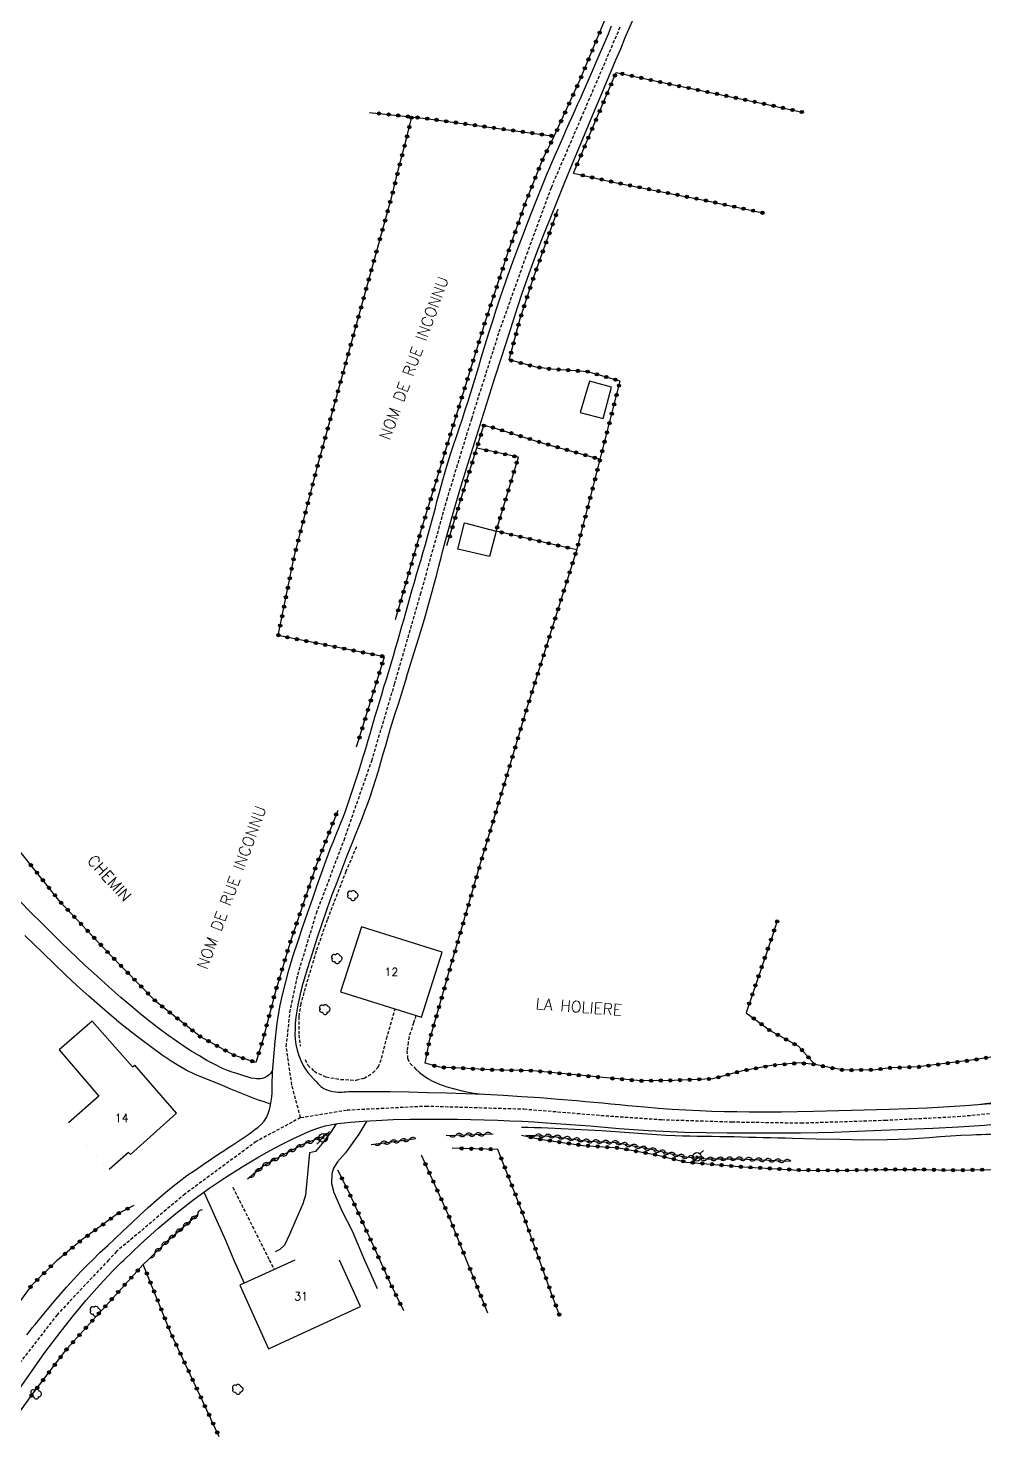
# Model space of a CAD drawing. Header units: millimetres. Extents: x 221515 to 222000, y 61000 to 61848.
# Drawn here: x 221850.5 to 222000, y 61143.2 to 61362.3 of the extents above; entities that cross this region are included whole.
import ezdxf
from ezdxf.enums import TextEntityAlignment as Align

# ---------------------------------------------------------------- set-up
doc = ezdxf.new("R2010")
doc.units = ezdxf.units.MM
doc.linetypes.add('DASHED', pattern=[0.75, 0.5, -0.25])
doc.layers.get('0').update_dxf_attribs({"linetype": 'CONTINUOUS'})
for name, color, linetype in [('W0001', 6, 'DASHED'), ('W0008', 7, 'CONTINUOUS'), ('W0017', 7, 'CONTINUOUS'), ('W0071', 7, 'CONTINUOUS'), ('W0101', 7, 'CONTINUOUS'), ('W0104', 1, 'CONTINUOUS'), ('W0112', 1, 'DASHED'), ('W0214', 2, 'CONTINUOUS'), ('W0300', 7, 'CONTINUOUS'), ('W0310', 3, 'CONTINUOUS'), ('W0322', 7, 'CONTINUOUS'), ('W0323', 7, 'CONTINUOUS'), ('W0473', 7, 'CONTINUOUS'), ('W0989', 7, 'CONTINUOUS'), ('W0991', 7, 'CONTINUOUS')]:
    doc.layers.add(name, color=color, linetype=linetype)
doc.styles.get("Standard").update_dxf_attribs({"font": 'romans.shx', "width": 0.85})

# ---------------------------------------------------------------- blocks, each defined once
blk = doc.blocks.new('T473')
for p, q in [((-0.166667, 0.166667), (0.166667, -0.166667)), ((-0.166667, -0.166667), (0.166667, 0.166667)), ((0.500001, 0.500001), (1.000002, 1.000002)), ((-1.000002, -1.000002), (-0.500001, -0.500001))]:
    blk.add_line(p, q)
blk.add_ellipse((0, 0), major_axis=(0.471405, 0.471405), ratio=1, start_param=5.4977871438, end_param=11.780972451)
blk = doc.blocks.new('T300')
for p, q in [((-0.8, 0.51), (-0.86, 0.34)), ((-0.86, 0.34), (-0.86, 0.17)), ((-0.86, 0.17), (-0.74, 0.06)), ((-0.69, 0.63), (-0.8, 0.51)), ((-0.8, -0.06), (-0.74, 0.06)), ((-0.74, 0.06), (-0.69, 0.11)), ((-0.57, 0.69), (-0.69, 0.63)), ((-0.46, 0.69), (-0.57, 0.69)), ((-0.29, 0.63), (-0.46, 0.69)), ((-0.29, 0.63), (-0.17, 0.74)), ((-0.23, 0.57), (-0.29, 0.63)), ((-0.17, 0.74), (-0.06, 0.8)), ((-0.06, 0.8), (0.06, 0.8)), ((0.06, 0.8), (0.23, 0.74)), ((0.23, 0.74), (0.34, 0.63)), ((0.34, 0.63), (0.4, 0.51)), ((0.46, 0.46), (0.34, 0.46)), ((0.4, 0.51), (0.4, 0.46)), ((0.57, 0.4), (0.46, 0.46)), ((0.57, 0.4), (0.69, 0.29)), ((0.69, 0.29), (0.74, 0.17)), ((0.74, 0.06), (0.69, -0.17)), ((0.74, 0.17), (0.74, 0.06)), ((-0.8, -0.17), (-0.8, -0.06)), ((-0.8, -0.23), (-0.8, -0.17)), ((-0.74, -0.34), (-0.8, -0.23)), ((-0.69, -0.4), (-0.74, -0.34)), ((-0.51, -0.46), (-0.69, -0.4)), ((-0.4, -0.46), (-0.51, -0.46)), ((-0.4, -0.46), (-0.34, -0.46)), ((-0.34, -0.46), (-0.34, -0.4)), ((-0.34, -0.51), (-0.34, -0.46)), ((-0.29, -0.63), (-0.34, -0.51)), ((-0.17, -0.74), (-0.29, -0.63)), ((-0.06, -0.8), (-0.17, -0.74)), ((0.06, -0.8), (-0.06, -0.8)), ((0.17, -0.74), (0.06, -0.8)), ((0.23, -0.69), (0.17, -0.74)), ((0.29, -0.46), (0.23, -0.46)), ((0.29, -0.63), (0.23, -0.69)), ((0.46, -0.4), (0.29, -0.46)), ((0.34, -0.51), (0.29, -0.63)), ((0.34, -0.51), (0.34, -0.46)), ((0.57, -0.34), (0.46, -0.4)), ((0.63, -0.29), (0.57, -0.34)), ((0.69, -0.17), (0.63, -0.29))]:
    blk.add_line(p, q)
blk = doc.blocks.new('t323o')
at = {"color": 0, "linetype": 'Continuous'}
for radius in [0.25, 0.15]:
    blk.add_circle((0, 0), radius, dxfattribs=at)
blk = doc.blocks.new('t310o')
at = {"color": 0, "linetype": 'Continuous'}
for centre, start, end in [((-0.5, 0.38), 216.8699, 323.1304), ((0.5, -0.37), 36.8699, 143.1303)]:
    blk.add_arc(centre, 0.625, start, end, dxfattribs=at)
blk = doc.blocks.new('t322o')
at = {"color": 0, "linetype": 'Continuous'}
for radius in [0.25, 0.15]:
    blk.add_circle((0, 0), radius, dxfattribs=at)

msp = doc.modelspace()

# ---------------------------------------------------------------- linework, layer by layer
at = {"layer": 'W0001'}
for points in [[(221892.8, 61193.12), (221891.44, 61198.17), (221890.59, 61204.17), (221891.15, 61209.45), (221892.38, 61215.32), (221895.27, 61224.85), (221899.55, 61236.21), (221903.86, 61248.55), (221907.41, 61260.46), (221911.45, 61274.43), (221915.52, 61289.05), (221919.38, 61301.68), (221923.66, 61315.17), (221927.96, 61327.26), (221931.76, 61337.61), (221936.35, 61348.28), (221942.52, 61362.69)], [(221892.8, 61193.12), (221900.03, 61194.31), (221912.26, 61194.92), (221927.5, 61194.46), (221939.44, 61193.47), (221948.87, 61192.81), (221959.78, 61192.46), (221970.51, 61192.29), (221983.55, 61192.72), (221994.84, 61193.28), (222000, 61193.77)], [(221892.8, 61193.12), (221885.91, 61189.4), (221874.83, 61181.23), (221864.24, 61172.34), (221862.98, 61171)], [(221862.98, 61171), (221855, 61162.5), (221846.63, 61151.73), (221837.98, 61139)]]:
    msp.add_lwpolyline(points, dxfattribs=at)
at = {"layer": 'W0008'}
for points in [[(221909.26, 61261.53), (221910.21, 61264.52), (221911.14, 61267.51), (221912.03, 61270.52), (221912.9, 61273.53), (221913.26, 61274.84), (221913.61, 61276.16), (221913.95, 61277.47), (221914.29, 61278.79), (221914.62, 61280.11), (221914.96, 61281.43), (221915.31, 61282.75), (221915.67, 61284.06), (221916.68, 61287.59), (221917.71, 61291.1), (221918.77, 61294.6), (221919.85, 61298.11), (221920.88, 61301.42), (221921.93, 61304.72), (221922.99, 61308.02), (221924.05, 61311.32), (221925.09, 61314.55), (221926.12, 61317.79), (221927.18, 61321.02), (221928.3, 61324.23), (221929.35, 61327.08), (221930.44, 61329.92), (221931.57, 61332.75), (221932.7, 61335.57), (221933.86, 61338.44), (221935.04, 61341.31), (221936.23, 61344.17), (221937.42, 61347.03), (221938.15, 61348.76), (221938.87, 61350.49), (221939.6, 61352.22), (221940.33, 61353.95), (221941.06, 61355.68), (221941.79, 61357.41), (221942.52, 61359.14), (221943.24, 61360.87), (221943.79, 61362.19), (221944.33, 61363.5)], [(221875.14, 61184.11), (221876.41, 61184.98), (221877.69, 61185.85), (221878.96, 61186.71), (221880.24, 61187.57), (221880.86, 61187.98), (221881.48, 61188.39), (221882.11, 61188.79), (221882.74, 61189.19), (221883.36, 61189.59), (221883.98, 61190.01), (221884.59, 61190.44), (221885.18, 61190.88), (221885.7, 61191.26), (221886.22, 61191.65), (221886.72, 61192.09), (221887.14, 61192.59), (221887.49, 61193.16), (221887.76, 61193.77), (221887.96, 61194.4), (221888.13, 61195.04), (221888.25, 61195.67), (221888.33, 61196.31), (221888.37, 61196.96), (221888.39, 61197.6), (221888.4, 61198.24), (221888.41, 61198.88), (221888.42, 61199.52), (221888.46, 61200.16), (221888.55, 61201.35), (221888.65, 61202.55), (221888.75, 61203.74), (221888.87, 61204.94), (221888.96, 61205.9), (221889.05, 61206.86), (221889.16, 61207.81), (221889.3, 61208.77), (221889.65, 61210.6), (221890.05, 61212.42), (221890.51, 61214.23), (221890.99, 61216.03), (221891.67, 61218.31), (221892.41, 61220.56), (221893.18, 61222.8), (221893.95, 61225.04), (221894.63, 61227.06), (221895.33, 61229.08), (221896.04, 61231.09), (221896.77, 61233.09), (221897.14, 61234.07), (221897.52, 61235.05), (221897.91, 61236.02), (221898.3, 61236.98), (221898.7, 61237.95), (221899.08, 61238.93), (221899.46, 61239.9), (221899.82, 61240.89), (221900.52, 61242.9), (221901.19, 61244.92), (221901.84, 61246.95), (221902.47, 61248.98), (221902.76, 61249.91), (221903.04, 61250.84), (221903.32, 61251.77), (221903.59, 61252.71), (221903.86, 61253.64), (221904.13, 61254.58), (221904.4, 61255.51), (221904.68, 61256.44), (221905.04, 61257.64), (221905.4, 61258.84), (221905.76, 61260.04), (221906.13, 61261.24), (221906.49, 61262.43), (221906.85, 61263.63), (221907.21, 61264.83), (221907.56, 61266.03), (221907.89, 61267.17), (221908.22, 61268.31), (221908.54, 61269.45), (221908.87, 61270.59), (221909.19, 61271.73), (221909.51, 61272.87), (221909.84, 61274.01), (221910.16, 61275.14), (221910.5, 61276.31), (221910.83, 61277.48), (221911.17, 61278.65), (221911.51, 61279.81), (221911.85, 61280.98), (221912.19, 61282.15), (221912.52, 61283.32), (221912.85, 61284.49), (221913.15, 61285.6), (221913.45, 61286.72), (221913.74, 61287.84), (221914.03, 61288.96), (221914.32, 61290.08), (221914.62, 61291.2), (221914.93, 61292.32), (221915.25, 61293.43), (221915.67, 61294.81), (221916.11, 61296.19), (221916.56, 61297.57), (221917.02, 61298.94), (221917.48, 61300.31), (221917.94, 61301.68), (221918.39, 61303.06), (221918.83, 61304.43), (221919.25, 61305.77), (221919.66, 61307.11), (221920.06, 61308.45), (221920.47, 61309.79), (221920.87, 61311.13), (221921.27, 61312.47), (221921.68, 61313.81), (221922.1, 61315.15), (221922.64, 61316.86), (221923.2, 61318.57), (221923.76, 61320.28), (221924.34, 61321.98), (221925.06, 61324.03), (221925.79, 61326.07), (221926.54, 61328.1), (221927.3, 61330.13), (221928.2, 61332.48), (221929.12, 61334.83), (221930.05, 61337.16), (221931.01, 61339.5), (221931.66, 61341.05), (221932.32, 61342.59), (221933, 61344.13), (221933.67, 61345.67), (221934.1, 61346.63), (221934.53, 61347.59), (221934.96, 61348.55), (221935.39, 61349.51), (221935.83, 61350.47), (221936.26, 61351.42), (221936.69, 61352.38), (221937.11, 61353.34), (221938, 61355.37), (221938.88, 61357.4), (221939.75, 61359.44), (221940.61, 61361.47), (221941.11, 61362.69)], [(221909.26, 61261.53), (221908.62, 61259.53), (221907.99, 61257.52), (221907.36, 61255.51), (221906.74, 61253.5), (221906.35, 61252.19), (221905.97, 61250.88), (221905.59, 61249.57), (221905.22, 61248.26), (221904.84, 61246.95), (221904.44, 61245.65), (221904.03, 61244.35), (221903.6, 61243.05), (221903.19, 61241.88), (221902.75, 61240.71), (221902.3, 61239.55), (221901.84, 61238.39), (221901.37, 61237.23), (221900.9, 61236.08), (221900.44, 61234.92), (221899.99, 61233.76), (221899.2, 61231.7), (221898.41, 61229.65), (221897.63, 61227.59), (221896.88, 61225.51), (221896.09, 61223.23), (221895.32, 61220.93), (221894.58, 61218.62), (221893.87, 61216.31), (221893.52, 61215.13), (221893.18, 61213.95), (221892.86, 61212.76), (221892.58, 61211.56), (221892.39, 61210.62), (221892.21, 61209.66), (221892.07, 61208.7), (221891.98, 61207.74), (221891.94, 61206.92), (221891.93, 61206.1), (221891.97, 61205.28), (221892.08, 61204.46), (221892.27, 61203.61), (221892.52, 61202.78), (221892.83, 61201.97), (221893.21, 61201.19), (221893.55, 61200.65), (221893.93, 61200.14), (221894.35, 61199.67), (221894.77, 61199.2), (221895.15, 61198.77), (221895.53, 61198.35), (221895.96, 61197.96), (221896.43, 61197.63), (221896.87, 61197.42), (221897.33, 61197.27), (221897.79, 61197.17), (221898.26, 61197.1), (221898.59, 61197.07), (221898.92, 61197.07), (221899.25, 61197.07), (221899.58, 61197.1), (221899.9, 61197.12), (221900.23, 61197.15), (221900.55, 61197.17), (221900.88, 61197.18), (221903.79, 61197.18), (221906.7, 61197.15), (221909.61, 61197.1), (221912.52, 61197.04), (221915.47, 61196.96), (221918.42, 61196.86), (221921.37, 61196.74), (221924.31, 61196.59), (221927.17, 61196.42), (221930.02, 61196.22), (221932.87, 61195.99), (221935.72, 61195.76), (221937.04, 61195.64), (221938.36, 61195.52), (221939.68, 61195.39), (221941, 61195.26), (221942.32, 61195.13), (221943.65, 61195), (221944.97, 61194.88), (221946.29, 61194.77), (221948.4, 61194.6), (221950.51, 61194.45), (221952.63, 61194.31), (221954.74, 61194.2), (221956.68, 61194.13), (221958.62, 61194.09), (221960.55, 61194.06), (221962.49, 61194.04), (221964.98, 61194.03), (221967.48, 61194.04), (221969.97, 61194.07), (221972.46, 61194.11), (221978.35, 61194.25), (221984.24, 61194.41), (221990.13, 61194.65), (221996.02, 61194.99), (221999.93, 61195.29), (222000, 61195.3)], [(221865.33, 61171), (221867.96, 61173.48), (221870.66, 61175.88), (221873.43, 61178.2), (221876.27, 61180.43), (221878.7, 61182.2), (221881.2, 61183.88), (221883.75, 61185.48), (221886.33, 61187.02), (221888.06, 61188.01), (221889.82, 61188.95), (221891.6, 61189.84), (221893.41, 61190.66), (221894.2, 61191), (221895, 61191.32), (221895.81, 61191.6), (221896.64, 61191.82), (221898.6, 61192.19), (221900.58, 61192.42), (221902.57, 61192.56), (221904.56, 61192.69), (221907.18, 61192.81), (221909.82, 61192.87), (221912.45, 61192.88), (221915.08, 61192.88), (221917.16, 61192.86), (221919.25, 61192.83), (221921.34, 61192.77), (221923.43, 61192.71), (221925.32, 61192.63), (221927.2, 61192.54), (221929.09, 61192.44), (221930.98, 61192.33), (221933.24, 61192.17), (221935.51, 61192), (221937.77, 61191.82), (221940.03, 61191.63), (221942.3, 61191.44), (221944.56, 61191.27), (221946.83, 61191.12), (221949.1, 61191), (221952.42, 61190.88), (221955.75, 61190.81), (221959.08, 61190.77), (221962.4, 61190.75), (221965.08, 61190.73), (221967.76, 61190.73), (221970.44, 61190.75), (221973.12, 61190.79), (221975.58, 61190.85), (221978.03, 61190.95), (221980.49, 61191.05), (221982.95, 61191.16), (221986.96, 61191.33), (221990.98, 61191.49), (221994.99, 61191.69), (221999, 61191.94), (222000, 61192.03)], [(221860.47, 61171), (221861.65, 61172.14), (221862.85, 61173.27), (221864.05, 61174.4), (221865.25, 61175.53), (221866.53, 61176.74), (221867.82, 61177.94), (221869.12, 61179.13), (221870.44, 61180.29), (221871.59, 61181.27), (221872.76, 61182.24), (221873.95, 61183.18), (221875.14, 61184.11)], [(221843.49, 61142.84), (221844.29, 61144.05), (221845.14, 61145.21), (221845.96, 61146.37), (221848.31, 61149.81), (221850.68, 61153.24), (221853.11, 61156.63), (221855.62, 61159.95), (221857.55, 61162.38), (221859.51, 61164.77), (221861.55, 61167.1), (221863.68, 61169.36), (221864.09, 61169.77), (221864.5, 61170.18), (221864.92, 61170.59), (221865.33, 61171)], [(221850.28, 61159.36), (221850.7, 61159.91), (221851.13, 61160.46), (221851.57, 61161), (221853.18, 61162.95), (221854.8, 61164.88), (221856.45, 61166.79), (221858.16, 61168.65), (221858.73, 61169.25), (221859.3, 61169.84), (221859.88, 61170.42), (221860.47, 61171)]]:
    msp.add_lwpolyline(points, dxfattribs=at)
at = {"layer": 'W0017'}
for points in [[(221903.07, 61192.62), (221901.84, 61190.57), (221899.8, 61187.65), (221898.54, 61186.25), (221897.94, 61185.25), (221897.68, 61184.38), (221897.62, 61182.9), (221897.97, 61181.5), (221899.25, 61178.54), (221900.83, 61175.51), (221902.75, 61171)], [(221898.31, 61192.13), (221897.48, 61190.85), (221896.14, 61189.11), (221895.14, 61187.83), (221894.17, 61187.65), (221893.57, 61181.08), (221893.14, 61179.72), (221892.05, 61177.26), (221891.06, 61174.94), (221890.3, 61173.32), (221889.57, 61172.64), (221888.84, 61172.29)], [(221877.78, 61181.53), (221878.64, 61179.63), (221881.12, 61174.07), (221882.45, 61171)], [(221882.45, 61171), (221884.03, 61167.38)], [(221902.75, 61171), (221903.45, 61169.35), (221904.68, 61166.55)]]:
    msp.add_lwpolyline(points, dxfattribs=at)
at = {"layer": 'W0071'}
for points in [[(221888.49, 61200.59), (221888.39, 61200.36), (221888.26, 61200.15), (221888.11, 61199.95), (221887.93, 61199.78), (221887.7, 61199.59), (221887.44, 61199.43), (221887.17, 61199.31), (221886.89, 61199.21), (221886.58, 61199.15), (221886.26, 61199.13), (221885.95, 61199.14), (221885.64, 61199.17), (221885.14, 61199.25), (221884.64, 61199.39), (221884.15, 61199.55), (221883.67, 61199.71), (221882.92, 61199.95), (221882.17, 61200.19), (221881.43, 61200.46), (221880.7, 61200.77), (221879.47, 61201.36), (221878.27, 61202.01), (221877.09, 61202.7), (221875.92, 61203.4), (221874.71, 61204.18), (221873.53, 61204.98), (221872.36, 61205.81), (221871.21, 61206.66), (221870.07, 61207.52), (221868.95, 61208.4), (221867.84, 61209.29), (221866.75, 61210.2), (221864.87, 61211.8), (221863.02, 61213.43), (221861.19, 61215.08), (221859.37, 61216.75), (221858.11, 61217.92), (221856.87, 61219.11), (221855.64, 61220.31), (221854.41, 61221.51), (221852.67, 61223.25), (221850.93, 61225), (221849.21, 61226.76)], [(221888.14, 61195.23), (221887.57, 61195.41), (221887, 61195.6), (221886.44, 61195.79), (221885.87, 61195.99), (221884.57, 61196.49), (221883.27, 61197.01), (221881.98, 61197.55), (221880.69, 61198.08), (221879.27, 61198.66), (221877.85, 61199.22), (221876.44, 61199.82), (221875.06, 61200.49), (221873.78, 61201.22), (221872.53, 61202), (221871.31, 61202.83), (221870.11, 61203.69), (221867.48, 61205.66), (221864.91, 61207.71), (221862.39, 61209.82), (221859.91, 61211.97), (221858.09, 61213.61), (221856.3, 61215.29), (221854.53, 61217), (221852.77, 61218.71), (221851.37, 61220.06), (221849.98, 61221.41)]]:
    msp.add_lwpolyline(points, dxfattribs=at)
at = {"layer": 'W0101'}
msp.add_lwpolyline([(221902.24, 61222.74), (221899.02, 61212.67), (221911.58, 61208.74), (221914.78, 61218.8)], close=True, dxfattribs=at)
for points in [[(221866.72, 61201), (221860.44, 61208.11), (221855.3, 61203.63), (221861.48, 61196.43)], [(221866.4, 61187.37), (221873.55, 61193.82), (221867.05, 61201.29)], [(221866.72, 61201), (221867.05, 61201.29)], [(221861.48, 61196.43), (221856.74, 61192.31)], [(221866.4, 61187.37), (221866.09, 61187.69), (221863.06, 61185.05)], [(221891.92, 61171), (221883.37, 61167.07), (221887.82, 61157.21), (221902.13, 61163.79), (221898.85, 61171)]]:
    msp.add_lwpolyline(points, dxfattribs=at)
at = {"layer": 'W0101', "const_width": 0.002}
for points in [[(221863.06, 61185.05), (221856.74, 61192.31)], [(221897.66, 61173.63), (221891.92, 61171)], [(221898.85, 61171), (221897.66, 61173.63)]]:
    msp.add_lwpolyline(points, dxfattribs=at)
at = {"layer": 'W0104'}
for points in [[(221937.67, 61307.49), (221936.24, 61302.64), (221939.8, 61301.7), (221941.08, 61306.6)], [(221918.28, 61285.48), (221923.16, 61284.21), (221922.17, 61280.28), (221917.23, 61281.43)]]:
    msp.add_lwpolyline(points, close=True, dxfattribs=at)
at = {"layer": 'W0112'}
for points in [[(221901.48, 61235.17), (221899.84, 61231.37), (221896.94, 61223.84), (221895.21, 61218.95), (221893.32, 61212.54), (221892.84, 61210.82), (221892.52, 61208.82), (221892.53, 61205.95), (221892.75, 61204.24)], [(221893.54, 61202.14), (221893.94, 61201.25), (221894.9, 61200.31), (221896.77, 61199.44), (221899.03, 61199.05), (221901.45, 61198.94), (221902.66, 61199.25), (221904.05, 61200.07), (221904.88, 61200.96), (221905.39, 61202.34), (221906.15, 61205.37), (221907.5, 61210.01)], [(221910.73, 61209), (221910.36, 61207.84), (221909.66, 61205.67), (221909.51, 61204.82), (221909.33, 61203.51), (221909.42, 61202.28), (221909.84, 61201.51), (221910.67, 61200.7)], [(221882.28, 61182.31), (221887.94, 61171)], [(221887.94, 61171), (221888.69, 61169.51)]]:
    msp.add_lwpolyline(points, dxfattribs=at)
at = {"layer": 'W0214'}
for points in [[(221910.67, 61200.7), (221911.26, 61200.14), (221911.89, 61199.64), (221912.56, 61199.19), (221913.27, 61198.79), (221914.38, 61198.29), (221915.54, 61197.89), (221916.71, 61197.57), (221917.89, 61197.27), (221918.65, 61197.1), (221919.42, 61196.96), (221920.2, 61196.84), (221920.97, 61196.76)], [(221997.59, 61195.09), (222000, 61195.43)], [(222000, 61190.48), (221999.3, 61190.47), (221998.53, 61190.45), (221997.76, 61190.43), (221996.98, 61190.4), (221995.35, 61190.32), (221993.72, 61190.22), (221992.08, 61190.11), (221990.45, 61190), (221988.82, 61189.89), (221987.19, 61189.79), (221985.55, 61189.72), (221983.92, 61189.67), (221980.23, 61189.64), (221976.55, 61189.7), (221972.86, 61189.79), (221969.18, 61189.88), (221968.05, 61189.9), (221966.93, 61189.93), (221965.8, 61189.96), (221964.67, 61189.99), (221963.54, 61190.02), (221962.42, 61190.05), (221961.29, 61190.08), (221960.16, 61190.11), (221959.01, 61190.13), (221957.86, 61190.14), (221956.71, 61190.16), (221955.56, 61190.17), (221954.41, 61190.19), (221953.26, 61190.21), (221952.11, 61190.24), (221950.96, 61190.29), (221949.54, 61190.36), (221948.11, 61190.44), (221946.69, 61190.54), (221945.26, 61190.65), (221943.84, 61190.76), (221942.41, 61190.86), (221940.99, 61190.96), (221939.56, 61191.05), (221937.47, 61191.17), (221935.38, 61191.28), (221933.29, 61191.38), (221931.2, 61191.47), (221930.18, 61191.51), (221929.16, 61191.54), (221928.14, 61191.56), (221927.13, 61191.58)]]:
    msp.add_lwpolyline(points, dxfattribs=at)
at = {"layer": 'W0310'}
for points in [[(221896.62, 61190.27), (221893.25, 61188.97), (221888.97, 61186.71), (221886.98, 61185.56), (221884.56, 61183.57)], [(221915.42, 61190.32), (221922.74, 61190.59)], [(221927.77, 61190.4), (221931.79, 61190.25), (221937.47, 61189.47), (221941.84, 61189.25), (221947.52, 61188.14), (221952.23, 61187.07), (221955.87, 61186.69), (221960.98, 61186.74), (221968.9, 61186.33)], [(221903.76, 61188.94), (221910.52, 61189.81)], [(221869.1, 61171), (221872.09, 61173.93), (221876.86, 61178.13)], [(221868.38, 61170.29), (221869.1, 61171)]]:
    msp.add_lwpolyline(points, dxfattribs=at)
at = {"layer": 'W0322'}
for points in [[(221885.88, 61201.69), (221882.46, 61202.81), (221877.28, 61205.67), (221870.33, 61211.16), (221863.07, 61218.58), (221855.49, 61226.62), (221842.78, 61242.49), (221829.17, 61259.87), (221817.71, 61274.54), (221808.92, 61285.82), (221802.07, 61294.4), (221795.08, 61304.78)], [(221898.57, 61240.84), (221895.3, 61232.44), (221891.29, 61220.69), (221888.95, 61212.93), (221886.95, 61205.22), (221885.88, 61201.69)], [(221939.76, 61199.33), (221935.57, 61199.74), (221928.93, 61200.4), (221922.21, 61200.55), (221918.68, 61200.77), (221914.43, 61200.94), (221912.15, 61201.57)], [(221984.36, 61200.84), (221982.08, 61200.56), (221977.22, 61200.48), (221974.7, 61200.93), (221972.68, 61201.38), (221970.15, 61201.61), (221965.95, 61201.2), (221961.42, 61200.39), (221956.79, 61199.14), (221950.83, 61198.9), (221945.73, 61198.83), (221939.76, 61199.33)], [(222000, 61202.53), (221997.03, 61202.02), (221988.73, 61200.99), (221984.36, 61200.84)], [(221927.09, 61190.37), (221929.94, 61189.76), (221936.67, 61188.79), (221942.21, 61188.41), (221948.09, 61187.32), (221952.7, 61186.22), (221961.59, 61185.45), (221970.18, 61184.98), (221976.51, 61184.9), (221982.95, 61185.06), (221988.96, 61185.07), (221994.67, 61184.93), (222000, 61185.06)], [(221866.92, 61179.49), (221864.36, 61178.15), (221858.83, 61174.12), (221855.05, 61171)], [(221855.05, 61171), (221854.9, 61170.88), (221851.03, 61167.03), (221846.43, 61160.77)]]:
    msp.add_lwpolyline(points, dxfattribs=at)
at = {"layer": 'W0323'}
for points in [[(221903.5, 61349.25), (221912.29, 61348.32), (221932.2, 61345.57), (221936.23, 61354.37), (221940.91, 61365.59), (221945.66, 61377.34), (221950.96, 61390.95), (221954.56, 61399.58), (221959.7, 61412.51), (221962.55, 61419.25), (221965.42, 61425.04), (221967.11, 61428.88)], [(221935.17, 61339.8), (221937.46, 61345.24), (221941.83, 61355.47), (221943.74, 61355.05), (221949.54, 61353.78), (221965.05, 61350.54), (221970.96, 61349.25)], [(221904.73, 61328.13), (221906.96, 61336.19), (221907.98, 61340.29), (221909.27, 61345.21), (221910.07, 61348.55)], [(221907.55, 61270.47), (221911.6, 61284.52), (221915.91, 61298.73), (221921.5, 61316.81), (221925.17, 61327.87), (221927.8, 61335.38), (221930.42, 61341.99), (221932.2, 61345.57)], [(221935.17, 61339.8), (221941.63, 61338.39), (221955.71, 61335.57), (221964.61, 61333.66)], [(221912.15, 61201.57), (221912.87, 61205.31), (221914.22, 61209.96), (221915.95, 61216.02), (221918.69, 61225.47), (221920.77, 61232.65), (221923.88, 61243.05), (221927.83, 61256.28), (221935.69, 61281.27), (221938.29, 61291.3), (221942.43, 61307.53), (221937.44, 61308.98), (221934.8, 61309.19), (221931.8, 61309.39), (221929.38, 61309.7), (221925.21, 61310.81), (221926.9, 61317.26), (221929.02, 61323.73), (221932.81, 61334.27)], [(221901.51, 61250.73), (221905.82, 61264.71), (221889.34, 61268), (221891.8, 61280.25), (221895.47, 61294.48), (221900.29, 61312.03), (221904.73, 61328.13)], [(221915.54, 61281.96), (221917.79, 61289.48), (221921.29, 61300.67), (221923.19, 61300.16), (221930.59, 61297.85), (221939.33, 61295.38)], [(221935.7, 61281.32), (221932.92, 61281.95), (221923.16, 61284.21), (221926.63, 61295.71), (221920.17, 61297.08)], [(221966.84, 61223.66), (221966.15, 61221.58), (221961.99, 61209.4)], [(221961.99, 61209.4), (221965.72, 61206.64), (221970.12, 61204.21), (221972.68, 61201.38)], [(221923.44, 61188.17), (221916.33, 61188.37)], [(221929.91, 61171), (221927.14, 61178.74), (221923.44, 61188.17)], [(221918.57, 61171), (221915.78, 61177.97), (221911.58, 61187.26)], [(221898.55, 61185.03), (221900.25, 61181.63), (221905.1, 61171)], [(221846.02, 61134.44), (221844.13, 61140.22), (221847.15, 61144.58), (221851.41, 61150.51), (221856.57, 61157.26), (221865.04, 61166.64), (221868.38, 61170.29)], [(221880.18, 61143.54), (221877.61, 61149.04), (221872.67, 61159.62), (221868.38, 61170.29)], [(221905.1, 61171), (221906.69, 61167.52), (221908.78, 61163.15)], [(221921.88, 61162.76), (221918.57, 61171)], [(221933.01, 61162.42), (221931.95, 61165.32), (221929.91, 61171)]]:
    msp.add_lwpolyline(points, dxfattribs=at)

# ---------------------------------------------------------------- block references
at = {"layer": 'W0300'}
for p in [(221900.96, 61227.6), (221898.49, 61217.79), (221896.62, 61209.9), (221860.96, 61163.02), (221851.77, 61150.16), (221883.08, 61150.89)]:
    msp.add_blockref('T300', p, dxfattribs=at)
at = {"layer": 'W0310'}
for p, rotation in [((221894.86, 61189.59), 201.1048385847896), ((221896.26, 61190.13), 201.1048385847896), ((221909.71, 61189.71), 7.307469765734233), ((221916.92, 61190.38), 2.104881866904706), ((221918.42, 61190.43), 2.104881866904706), ((221919.91, 61190.49), 2.104881866904706), ((221921.41, 61190.54), 2.104881866904706), ((221929.27, 61190.34), 357.7338780088133), ((221930.77, 61190.29), 357.7338780088133), ((221932.26, 61190.18), 352.2033374591777), ((221933.75, 61189.98), 352.2033374591777), ((221935.24, 61189.77), 352.2033374591777), ((221890.8, 61187.68), 207.8511317436109), ((221892.12, 61188.38), 207.8511317436109), ((221893.46, 61189.05), 201.1048385847896), ((221905.25, 61189.13), 7.307469765734233), ((221906.73, 61189.32), 7.307469765734233), ((221908.22, 61189.51), 7.307469765734233), ((221936.72, 61189.57), 352.2033374591777), ((221938.21, 61189.43), 357.0898275811679), ((221939.71, 61189.35), 357.0898275811679), ((221941.21, 61189.28), 357.0898275811679), ((221942.69, 61189.08), 348.9697274381273), ((221944.17, 61188.79), 348.9697274381273), ((221945.64, 61188.5), 348.9697274381273), ((221947.11, 61188.22), 348.9697274381273), ((221948.58, 61187.9), 347.2167402506604), ((221950.04, 61187.57), 347.2167402506604), ((221886.87, 61185.48), 219.5222786424969), ((221888.16, 61186.24), 209.9145318305738), ((221889.47, 61186.97), 207.8511317436109), ((221951.5, 61187.23), 347.2167402506604), ((221952.98, 61186.99), 354.0443611642457), ((221954.47, 61186.83), 354.0443611642457), ((221955.96, 61186.69), 0.549072413922589), ((221957.46, 61186.7), 0.549072413922589), ((221958.96, 61186.72), 0.549072413922589), ((221960.46, 61186.73), 0.549072413922589), ((221961.96, 61186.69), 357.0286119965246), ((221963.46, 61186.61), 357.0286119965246), ((221964.96, 61186.53), 357.0286119965246), ((221966.46, 61186.45), 357.0286119965246), ((221967.95, 61186.38), 357.0286119965246), ((221885.72, 61184.52), 219.5222786424969), ((221874.58, 61176.12), 41.39347775942267), ((221875.7, 61177.11), 41.39347775942267), ((221876.83, 61178.1), 41.39347775942267), ((221872.33, 61174.13), 41.39347775942267), ((221873.45, 61175.13), 41.39347775942267), ((221870.17, 61172.05), 44.3450413933602), ((221871.24, 61173.1), 44.3450413933602)]:
    msp.add_blockref('t310o', p, dxfattribs=dict(at, rotation=rotation))
at = {"layer": 'W0322'}
for p, rotation in [((221898.32, 61240.2), 248.7323720102806), ((221897.77, 61238.8), 248.7323720102806), ((221896.68, 61236), 248.7323720102806), ((221897.23, 61237.4), 248.7323720102806), ((221896.14, 61234.61), 248.7323720102806), ((221850.92, 61232.33), 128.6765319370538), ((221895.08, 61231.8), 251.1739996189436), ((221895.6, 61233.21), 248.7323720102806), ((221851.86, 61231.16), 128.6765319370538), ((221852.79, 61229.99), 128.6765319370538), ((221894.6, 61230.38), 251.1739996189436), ((221853.73, 61228.81), 128.6765319370538), ((221854.67, 61227.64), 128.6765319370538), ((221893.63, 61227.54), 251.1739996189436), ((221894.11, 61228.96), 251.1739996189436), ((221855.62, 61226.48), 133.3209194552773), ((221856.65, 61225.39), 133.3209194552773), ((221893.14, 61226.12), 251.1739996189436), ((221857.67, 61224.3), 133.3209194552773), ((221858.7, 61223.21), 133.3209194552773), ((221892.18, 61223.28), 251.1739996189436), ((221892.66, 61224.7), 251.1739996189436), ((221859.73, 61222.12), 133.3209194552773), ((221860.76, 61221.03), 133.3209194552773), ((221891.22, 61220.44), 253.2452694012943), ((221891.69, 61221.86), 251.1739996189436), ((221861.79, 61219.94), 133.3209194552773), ((221862.82, 61218.84), 133.3209194552773), ((221890.78, 61219), 253.2452694012943), ((221863.86, 61217.77), 134.3674840388545), ((221864.91, 61216.69), 134.3674840388545), ((221889.92, 61216.13), 253.2452694012943), ((221890.35, 61217.57), 253.2452694012943), ((221865.96, 61215.62), 134.3674840388545), ((221867.01, 61214.55), 134.3674840388545), ((221889.49, 61214.69), 253.2452694012943), ((221868.06, 61213.48), 134.3674840388545), ((221869.11, 61212.41), 134.3674840388545), ((221888.66, 61211.81), 255.4451541365104), ((221889.05, 61213.26), 253.2452694012943), ((221870.16, 61211.33), 134.3674840388545), ((221871.31, 61210.38), 141.7159825026032), ((221872.49, 61209.45), 141.7159825026032), ((221888.29, 61210.36), 255.4451541365104), ((221873.67, 61208.52), 141.7159825026032), ((221874.85, 61207.59), 141.7159825026032), ((221887.53, 61207.45), 255.4451541365104), ((221887.91, 61208.91), 255.4451541365104), ((221876.02, 61206.66), 141.7159825026032), ((221877.2, 61205.73), 141.7159825026032), ((221878.51, 61205), 151.0675575498181), ((221887.16, 61206), 255.4451541365104), ((221879.82, 61204.27), 151.0675575498181), ((221881.13, 61203.54), 151.0675575498181), ((221882.44, 61202.82), 151.0675575498181), ((221886.31, 61203.12), 253.017005294926), ((221886.75, 61204.56), 253.017005294926), ((221883.87, 61202.35), 161.8373578834181), ((221885.29, 61201.88), 161.8373578834181), ((221913.59, 61201.17), 164.5224362378032), ((221915.06, 61200.91), 177.6926763749431), ((221916.56, 61200.85), 177.6926763749431), ((221918.06, 61200.79), 177.6926763749431), ((221919.56, 61200.71), 176.4347780725188), ((221963.53, 61200.77), 190.1522541156832), ((221965.01, 61201.04), 190.1522541156832), ((221966.49, 61201.26), 185.4486929983292), ((221967.98, 61201.4), 185.4486929983292), ((221969.47, 61201.54), 185.4486929983292), ((221970.97, 61201.53), 174.950293127664), ((221972.46, 61201.4), 174.950293127664), ((221973.93, 61201.1), 167.2669301275814), ((221975.4, 61200.8), 170.0439514627693), ((221982.87, 61200.66), 187.16219323097), ((221984.35, 61200.84), 187.16219323097), ((221985.85, 61200.89), 181.9004213149604), ((221987.35, 61200.94), 181.9004213149604), ((221988.85, 61201), 187.0587529480554), ((221990.34, 61201.19), 187.0587529480554), ((221991.83, 61201.37), 187.0587529480554), ((221993.32, 61201.56), 187.0587529480554), ((221994.81, 61201.74), 187.0587529480554), ((221996.29, 61201.93), 187.0587529480554), ((221997.78, 61202.15), 189.8190228417632), ((221999.26, 61202.4), 189.8190228417632), ((221921.05, 61200.62), 176.4347780725188), ((221922.55, 61200.54), 178.7379571423525), ((221924.05, 61200.51), 178.7379571423525), ((221925.55, 61200.47), 178.7379571423525), ((221927.05, 61200.44), 178.7379571423525), ((221928.55, 61200.41), 178.7379571423525), ((221930.04, 61200.29), 174.3303689856058), ((221931.54, 61200.14), 174.3303689856058), ((221933.03, 61199.99), 174.3303689856058), ((221934.52, 61199.84), 174.3303689856058), ((221936.01, 61199.7), 174.4698333686705), ((221937.51, 61199.55), 174.4698333686705), ((221939, 61199.41), 174.4698333686705), ((221941.25, 61199.21), 175.1395374542556), ((221942.75, 61199.08), 175.1395374542556), ((221944.24, 61198.95), 175.1395374542556), ((221945.74, 61198.83), 180.8096215017763), ((221947.24, 61198.85), 180.8096215017763), ((221948.74, 61198.87), 180.8096215017763), ((221950.23, 61198.89), 180.8096215017763), ((221951.73, 61198.94), 182.293677802269), ((221953.23, 61199), 182.293677802269), ((221954.73, 61199.06), 182.293677802269), ((221956.23, 61199.12), 182.293677802269), ((221957.7, 61199.38), 195.1879809790314), ((221959.15, 61199.78), 195.1879809790314), ((221960.59, 61200.17), 195.1879809790314), ((221962.05, 61200.51), 190.1522541156832), ((221976.88, 61200.54), 170.0439514627693), ((221978.37, 61200.5), 180.8725169652804), ((221979.87, 61200.52), 180.8725169652804), ((221981.37, 61200.55), 180.8725169652804), ((221928.56, 61190.06), 347.9643546495023), ((221930.03, 61189.75), 351.8008005941987), ((221931.51, 61189.54), 351.8008005941987), ((221932.99, 61189.32), 351.8008005941987), ((221934.48, 61189.11), 351.8008005941987), ((221935.96, 61188.9), 351.8008005941987), ((221937.45, 61188.74), 356.0253601679773), ((221938.95, 61188.64), 356.0253601679773), ((221940.45, 61188.53), 356.0253601679773), ((221941.94, 61188.43), 356.0253601679773), ((221943.42, 61188.19), 349.5486414343958), ((221944.9, 61187.91), 349.5486414343958), ((221946.37, 61187.64), 349.5486414343958), ((221947.85, 61187.37), 349.5486414343958), ((221949.31, 61187.03), 346.5240240459584), ((221950.77, 61186.68), 346.5240240459584), ((221952.23, 61186.33), 346.5240240459584), ((221953.71, 61186.13), 355.0455489693124), ((221955.2, 61186), 355.0455489693124), ((221956.7, 61185.87), 355.0455489693124), ((221958.19, 61185.74), 355.0455489693124), ((221959.69, 61185.61), 355.0455489693124), ((221961.18, 61185.48), 355.0455489693124), ((221962.68, 61185.39), 356.8548963819084), ((221964.18, 61185.31), 356.8548963819084), ((221965.67, 61185.22), 356.8548963819084), ((221967.17, 61185.14), 356.8548963819084), ((221968.67, 61185.06), 356.8548963819084), ((221970.17, 61184.98), 356.8548963819084), ((221971.67, 61184.96), 359.3114690656572), ((221973.17, 61184.94), 359.3114690656572), ((221974.67, 61184.92), 359.3114690656572), ((221976.17, 61184.91), 359.3114690656572), ((221977.67, 61184.93), 1.448305078786003), ((221979.17, 61184.97), 1.448305078786003), ((221980.67, 61185.01), 1.448305078786003), ((221982.16, 61185.04), 1.448305078786003), ((221983.66, 61185.07), 0.09541336646371354), ((221985.16, 61185.07), 0.09541336646371354), ((221986.66, 61185.07), 0.09541336646371354), ((221988.16, 61185.07), 0.09541336646371354), ((221989.66, 61185.06), 358.6045323266139), ((221991.16, 61185.02), 358.6045323266139), ((221992.66, 61184.98), 358.6045323266139), ((221994.16, 61184.95), 358.6045323266139), ((221995.66, 61184.96), 1.326371881119816), ((221997.16, 61184.99), 1.326371881119816), ((221998.66, 61185.03), 1.326371881119816), ((221865.92, 61178.97), 207.6276022315162), ((221862.14, 61176.53), 216.1412813453999), ((221863.36, 61177.42), 216.1412813453999), ((221864.59, 61178.27), 207.6276022315162), ((221859.72, 61174.76), 216.1412813453999), ((221860.93, 61175.65), 216.1412813453999), ((221857.37, 61172.91), 219.4673557747189), ((221858.52, 61173.86), 219.4673557747189), ((221854.03, 61170.02), 224.8291900161673), ((221856.21, 61171.95), 219.4673557747189), ((221851.91, 61167.9), 224.8291900161673), ((221852.97, 61168.96), 224.8291900161673), ((221850.87, 61166.82), 233.7100650655073)]:
    msp.add_blockref('t322o', p, dxfattribs=dict(at, rotation=rotation))
at = {"layer": 'W0323'}
for p, rotation in [((221939.26, 61361.64), 67.3823118329155), ((221938.11, 61358.87), 67.3823118329155), ((221938.69, 61360.26), 67.3823118329155), ((221937.53, 61357.49), 67.3823118329155), ((221936.38, 61354.72), 67.3823118329155), ((221936.96, 61356.11), 67.3823118329155), ((221941.62, 61354.99), 66.91844026742768), ((221942.78, 61355.26), 347.7054648101413), ((221944.25, 61354.94), 347.6187832629865), ((221945.71, 61354.62), 347.6187832629865), ((221947.18, 61354.3), 347.6187832629865), ((221935.14, 61351.99), 65.36657606378068), ((221935.77, 61353.35), 65.36657606378068), ((221940.44, 61352.23), 66.91844026742768), ((221941.03, 61353.61), 66.91844026742768), ((221948.64, 61353.98), 347.6187832629865), ((221950.11, 61353.66), 348.1951359726326), ((221951.58, 61353.35), 348.1951359726326), ((221953.05, 61353.05), 348.1951359726326), ((221954.51, 61352.74), 348.1951359726326), ((221955.98, 61352.43), 348.1951359726326), ((221957.45, 61352.13), 348.1951359726326), ((221934.52, 61350.62), 65.36657606378068), ((221939.86, 61350.85), 66.91844026742768), ((221958.92, 61351.82), 348.1951359726326), ((221960.39, 61351.51), 348.1951359726326), ((221961.86, 61351.21), 348.1951359726326), ((221963.32, 61350.9), 348.1951359726326), ((221964.79, 61350.59), 348.1951359726326), ((221966.26, 61350.28), 347.7480000977847), ((221967.72, 61349.96), 347.7480000977847), ((221969.19, 61349.64), 347.7480000977847), ((221904.99, 61349.09), 353.9338000232004), ((221906.48, 61348.93), 353.9338000232004), ((221907.97, 61348.78), 353.9338000232004), ((221909.47, 61348.62), 353.9338000232004), ((221910.04, 61348.44), 76.67162516104895), ((221910.96, 61348.46), 353.9338000232004), ((221912.45, 61348.29), 352.1399686178823), ((221913.93, 61348.09), 352.1399686178823), ((221915.42, 61347.88), 352.1399686178823), ((221916.91, 61347.68), 352.1399686178823), ((221918.39, 61347.47), 352.1399686178823), ((221933.27, 61347.9), 65.36657606378068), ((221933.89, 61349.26), 65.36657606378068), ((221938.68, 61348.09), 66.91844026742768), ((221939.27, 61349.47), 66.91844026742768), ((221970.66, 61349.32), 347.7480000977847), ((221909.35, 61345.52), 76.67162516104895), ((221909.69, 61346.98), 76.67162516104895), ((221919.88, 61347.27), 352.1399686178823), ((221921.36, 61347.06), 352.1399686178823), ((221922.85, 61346.86), 352.1399686178823), ((221924.34, 61346.65), 352.1399686178823), ((221925.82, 61346.45), 352.1399686178823), ((221927.31, 61346.24), 352.1399686178823), ((221928.79, 61346.04), 352.1399686178823), ((221930.28, 61345.83), 352.1399686178823), ((221931.77, 61345.63), 352.1399686178823), ((221932.64, 61346.53), 65.36657606378068), ((221937.5, 61345.33), 66.91844026742768), ((221938.09, 61346.71), 66.91844026742768), ((221908.97, 61344.07), 75.25414615708681), ((221931.04, 61343.23), 63.55688186147062), ((221931.7, 61344.57), 63.55688186147062), ((221936.92, 61343.95), 67.14702925079384), ((221908.21, 61341.17), 75.25414615708681), ((221908.59, 61342.62), 75.25414615708681), ((221930.38, 61341.88), 68.36898415896621), ((221935.76, 61341.19), 67.14702925079384), ((221936.34, 61342.57), 67.14702925079384), ((221907.84, 61339.71), 76.0920967572598), ((221929.27, 61339.1), 68.36898415896621), ((221929.82, 61340.49), 68.36898415896621), ((221936.64, 61339.48), 347.6206886358061), ((221938.1, 61339.16), 347.6206886358061), ((221939.57, 61338.84), 347.6206886358061), ((221907.12, 61336.8), 76.0920967572598), ((221907.48, 61338.26), 76.0920967572598), ((221928.72, 61337.7), 68.36898415896621), ((221941.03, 61338.52), 347.6206886358061), ((221942.5, 61338.21), 348.6853735873692), ((221943.97, 61337.92), 348.6853735873692), ((221945.44, 61337.62), 348.6853735873692), ((221946.92, 61337.33), 348.6853735873692), ((221948.39, 61337.03), 348.6853735873692), ((221949.86, 61336.74), 348.6853735873692), ((221906.73, 61335.35), 74.48358768376183), ((221927.63, 61334.91), 70.69430626014248), ((221928.17, 61336.31), 68.36898415896621), ((221951.33, 61336.45), 348.6853735873692), ((221952.8, 61336.15), 348.6853735873692), ((221954.27, 61335.86), 348.6853735873692), ((221955.74, 61335.56), 347.8931611172828), ((221957.21, 61335.25), 347.8931611172828), ((221958.67, 61334.93), 347.8931611172828), ((221960.14, 61334.62), 347.8931611172828), ((221961.61, 61334.3), 347.8931611172828), ((221905.93, 61332.46), 74.48358768376183), ((221906.33, 61333.91), 74.48358768376183), ((221927.14, 61333.49), 70.69430626014248), ((221932.47, 61333.31), 70.23711792551845), ((221963.07, 61333.99), 347.8931611172828), ((221964.54, 61333.67), 347.8931611172828), ((221905.53, 61331.02), 74.48358768376183), ((221926.14, 61330.66), 70.69430626014248), ((221926.64, 61332.07), 70.69430626014248), ((221931.45, 61330.49), 70.23711792551845), ((221931.96, 61331.9), 70.23711792551845), ((221905.13, 61329.57), 74.48358768376183), ((221925.15, 61327.83), 71.64900781119103), ((221925.65, 61329.24), 70.69430626014248), ((221930.94, 61329.07), 70.23711792551845), ((221904.19, 61326.18), 74.58867546349217), ((221904.59, 61327.63), 74.58867546349217), ((221924.68, 61326.4), 71.64900781119103), ((221929.93, 61326.25), 70.23711792551845), ((221930.44, 61327.66), 70.23711792551845), ((221903.79, 61324.74), 74.58867546349217), ((221923.74, 61323.56), 71.64900781119103), ((221924.21, 61324.98), 71.64900781119103), ((221928.92, 61323.42), 71.87101597906748), ((221929.42, 61324.84), 70.23711792551845), ((221902.99, 61321.85), 74.58867546349217), ((221903.39, 61323.29), 74.58867546349217), ((221923.26, 61322.13), 71.64900781119103), ((221928.46, 61322), 71.87101597906748), ((221902.2, 61318.95), 74.58867546349217), ((221902.6, 61320.4), 74.58867546349217), ((221922.32, 61319.29), 71.64900781119103), ((221922.79, 61320.71), 71.64900781119103), ((221927.52, 61319.15), 71.87101597906748), ((221927.99, 61320.57), 71.87101597906748), ((221901.8, 61317.51), 74.58867546349217), ((221921.85, 61317.86), 71.64900781119103), ((221927.06, 61317.72), 71.87101597906748), ((221901, 61314.61), 74.58867546349217), ((221901.4, 61316.06), 74.58867546349217), ((221920.94, 61315), 72.82272948521334), ((221921.38, 61316.44), 72.82272948521334), ((221926.27, 61314.83), 75.24462657719961), ((221926.65, 61316.28), 75.24462657719961), ((221900.6, 61313.17), 74.58867546349217), ((221920.5, 61313.57), 72.82272948521334), ((221925.88, 61313.38), 75.24462657719961), ((221899.81, 61310.28), 74.64629126219957), ((221900.2, 61311.72), 74.64629126219957), ((221919.61, 61310.7), 72.82272948521334), ((221920.05, 61312.14), 72.82272948521334), ((221925.5, 61311.93), 75.24462657719961), ((221925.54, 61310.72), 165.0660191376695), ((221926.99, 61310.34), 165.0660191376695), ((221899.41, 61308.83), 74.64629126219957), ((221919.17, 61309.27), 72.82272948521334), ((221928.44, 61309.95), 165.0660191376695), ((221929.9, 61309.63), 172.6100777074477), ((221931.39, 61309.44), 172.6100777074477), ((221932.88, 61309.31), 176.2454670470649), ((221934.38, 61309.22), 176.2454670470649), ((221935.88, 61309.1), 175.549732282905), ((221937.37, 61308.99), 175.549732282905), ((221938.81, 61308.58), 163.7640339478158), ((221940.26, 61308.16), 163.7640339478158), ((221898.61, 61305.94), 74.64629126219957), ((221899.01, 61307.38), 74.64629126219957), ((221918.28, 61306.4), 72.82272948521334), ((221918.72, 61307.84), 72.82272948521334), ((221941.7, 61307.74), 163.7640339478158), ((221942.25, 61306.82), 75.6932880141669), ((221898.22, 61304.49), 74.64629126219957), ((221917.84, 61304.97), 72.82272948521334), ((221941.51, 61303.91), 75.6932880141669), ((221941.88, 61305.36), 75.6932880141669), ((221897.42, 61301.6), 74.64629126219957), ((221897.82, 61303.04), 74.64629126219957), ((221916.95, 61302.1), 72.82272948521334), ((221917.4, 61303.54), 72.82272948521334), ((221941.14, 61302.46), 75.6932880141669), ((221897.03, 61300.15), 74.64629126219957), ((221916.07, 61299.24), 72.82272948521334), ((221916.51, 61300.67), 72.82272948521334), ((221921.27, 61300.6), 72.62353112208851), ((221922.67, 61300.3), 344.8089275252404), ((221924.11, 61299.87), 342.6988942906934), ((221925.54, 61299.42), 342.6988942906934), ((221940.4, 61299.55), 75.6932880141669), ((221940.77, 61301), 75.6932880141669), ((221896.23, 61297.26), 74.64629126219957), ((221896.63, 61298.7), 74.64629126219957), ((221915.63, 61297.8), 73.14104153703747), ((221920.38, 61297.73), 72.62353112208851), ((221920.82, 61299.17), 72.62353112208851), ((221926.97, 61298.98), 342.6988942906934), ((221928.4, 61298.53), 342.6988942906934), ((221929.83, 61298.09), 342.6988942906934), ((221931.27, 61297.66), 344.1957690853488), ((221932.71, 61297.25), 344.1957690853488), ((221940.02, 61298.1), 75.6932880141669), ((221895.83, 61295.81), 74.64629126219957), ((221914.76, 61294.93), 73.14104153703747), ((221915.19, 61296.37), 73.14104153703747), ((221919.48, 61294.87), 72.62353112208851), ((221919.93, 61296.3), 72.62353112208851), ((221921.64, 61296.77), 168.0215535409342), ((221923.1, 61296.46), 168.0215535409342), ((221924.57, 61296.15), 168.0215535409342), ((221926.04, 61295.83), 168.0215535409342), ((221926.37, 61294.85), 73.21024840290399), ((221934.16, 61296.84), 344.1957690853488), ((221935.6, 61296.43), 344.1957690853488), ((221937.04, 61296.02), 344.1957690853488), ((221938.49, 61295.61), 344.1957690853488), ((221939.28, 61295.19), 75.6932880141669), ((221939.65, 61296.64), 75.6932880141669), ((221895.06, 61292.91), 75.53274901543826), ((221895.44, 61294.36), 75.53274901543826), ((221914.32, 61293.5), 73.14104153703747), ((221919.03, 61293.44), 72.62353112208851), ((221925.94, 61293.42), 73.21024840290399), ((221938.91, 61293.74), 75.6932880141669), ((221894.69, 61291.46), 75.53274901543826), ((221913.45, 61290.63), 73.14104153703747), ((221913.89, 61292.06), 73.14104153703747), ((221918.14, 61290.58), 72.62353112208851), ((221918.58, 61292.01), 72.62353112208851), ((221925.07, 61290.54), 73.21024840290399), ((221925.51, 61291.98), 73.21024840290399), ((221938.17, 61290.83), 75.44730227699353), ((221938.54, 61292.28), 75.6932880141669), ((221893.94, 61288.55), 75.53274901543826), ((221894.32, 61290.01), 75.53274901543826), ((221913.02, 61289.19), 73.14104153703747), ((221917.69, 61289.14), 73.29865850478778), ((221924.64, 61289.11), 73.21024840290399), ((221937.79, 61289.38), 75.44730227699353), ((221893.57, 61287.1), 75.53274901543826), ((221912.15, 61286.32), 73.14104153703747), ((221912.58, 61287.75), 73.14104153703747), ((221916.83, 61286.27), 73.29865850478778), ((221917.26, 61287.71), 73.29865850478778), ((221923.77, 61286.24), 73.21024840290399), ((221924.21, 61287.67), 73.21024840290399), ((221937.04, 61286.47), 75.44730227699353), ((221937.42, 61287.93), 75.44730227699353), ((221892.82, 61284.2), 75.53274901543826), ((221893.19, 61285.65), 75.53274901543826), ((221911.71, 61284.88), 73.14104153703747), ((221916.4, 61284.83), 73.29865850478778), ((221923.34, 61284.8), 73.21024840290399), ((221924.03, 61284.01), 166.9419261108907), ((221936.66, 61285.02), 75.44730227699353), ((221892.44, 61282.75), 75.53274901543826), ((221910.88, 61282), 73.90549060164537), ((221911.29, 61283.44), 73.90549060164537), ((221915.97, 61283.4), 73.29865850478778), ((221925.49, 61283.67), 166.9419261108907), ((221926.95, 61283.34), 166.9419261108907), ((221928.41, 61283), 166.9419261108907), ((221929.87, 61282.66), 166.9419261108907), ((221931.34, 61282.32), 166.9419261108907), ((221932.8, 61281.98), 166.9419261108907), ((221935.91, 61282.12), 75.44730227699353), ((221936.28, 61283.57), 75.44730227699353), ((221891.71, 61279.84), 78.66217323433378), ((221892.07, 61281.29), 75.53274901543826), ((221910.46, 61280.56), 73.90549060164537), ((221934.26, 61281.65), 167.1289172488907), ((221935.5, 61280.67), 72.55215575188947), ((221891.42, 61278.36), 78.66217323433378), ((221909.63, 61277.68), 73.90549060164537), ((221910.05, 61279.12), 73.90549060164537), ((221934.6, 61277.81), 72.55215575188947), ((221935.05, 61279.24), 72.55215575188947), ((221890.83, 61275.42), 78.66217323433378), ((221891.12, 61276.89), 78.66217323433378), ((221909.21, 61276.24), 73.90549060164537), ((221934.15, 61276.38), 72.55215575188947), ((221890.53, 61273.95), 78.66217323433378), ((221908.38, 61273.36), 73.90549060164537), ((221908.8, 61274.8), 73.90549060164537), ((221933.25, 61273.52), 72.55215575188947), ((221933.7, 61274.95), 72.55215575188947), ((221889.95, 61271.01), 78.66217323433378), ((221890.24, 61272.48), 78.66217323433378), ((221907.97, 61271.91), 73.90549060164537), ((221932.8, 61272.09), 72.55215575188947), ((221889.65, 61269.54), 78.66217323433378), ((221931.9, 61269.23), 72.55215575188947), ((221932.35, 61270.66), 72.55215575188947), ((221889.36, 61268.07), 78.66217323433378), ((221890.75, 61267.72), 168.7101328196423), ((221892.22, 61267.43), 168.7101328196423), ((221893.69, 61267.14), 168.7101328196423), ((221895.16, 61266.84), 168.7101328196423), ((221896.63, 61266.55), 168.7101328196423), ((221931, 61266.37), 72.55215575188947), ((221931.45, 61267.8), 72.55215575188947), ((221898.1, 61266.25), 168.7101328196423), ((221899.57, 61265.96), 168.7101328196423), ((221901.04, 61265.67), 168.7101328196423), ((221902.51, 61265.37), 168.7101328196423), ((221903.99, 61265.08), 168.7101328196423), ((221905.46, 61264.79), 168.7101328196423), ((221930.55, 61264.93), 72.55215575188947), ((221905.04, 61262.2), 72.89381637362018), ((221905.48, 61263.63), 72.89381637362018), ((221929.65, 61262.07), 72.55215575188947), ((221930.1, 61263.5), 72.55215575188947), ((221904.6, 61260.76), 72.89381637362018), ((221929.2, 61260.64), 72.55215575188947), ((221903.72, 61257.9), 72.89381637362018), ((221904.16, 61259.33), 72.89381637362018), ((221928.3, 61257.78), 72.55215575188947), ((221928.75, 61259.21), 72.55215575188947), ((221903.28, 61256.46), 72.89381637362018), ((221927.85, 61256.35), 72.55215575188947), ((221902.4, 61253.6), 72.89381637362018), ((221902.84, 61255.03), 72.89381637362018), ((221926.99, 61253.47), 73.36155988175543), ((221927.42, 61254.91), 73.36155988175543), ((221901.95, 61252.16), 72.89381637362018), ((221926.57, 61252.04), 73.36155988175543), ((221925.71, 61249.16), 73.36155988175543), ((221926.14, 61250.6), 73.36155988175543), ((221925.28, 61247.73), 73.36155988175543), ((221924.42, 61244.85), 73.36155988175543), ((221924.85, 61246.29), 73.36155988175543), ((221923.99, 61243.41), 73.36155988175543), ((221923.13, 61240.54), 73.37003170388522), ((221923.56, 61241.98), 73.37003170388522), ((221922.7, 61239.1), 73.37003170388522), ((221921.84, 61236.23), 73.37003170388522), ((221922.27, 61237.66), 73.37003170388522), ((221921.41, 61234.79), 73.37003170388522), ((221920.56, 61231.91), 73.83048945551624), ((221920.98, 61233.35), 73.37003170388522), ((221920.14, 61230.47), 73.83048945551624), ((221919.31, 61227.59), 73.83048945551624), ((221919.72, 61229.03), 73.83048945551624), ((221918.89, 61226.15), 73.83048945551624), ((221918.05, 61223.27), 73.84579708054966), ((221918.47, 61224.71), 73.84579708054966), ((221966.82, 61223.6), 251.6415907333727), ((221917.22, 61220.39), 73.84579708054966), ((221917.64, 61221.83), 73.84579708054966), ((221965.87, 61220.76), 251.1313205818733), ((221966.35, 61222.18), 251.6415907333727), ((221916.8, 61218.95), 73.84579708054966), ((221965.38, 61219.34), 251.1313205818733), ((221915.97, 61216.07), 73.84579708054966), ((221916.38, 61217.51), 73.84579708054966), ((221964.41, 61216.5), 251.1313205818733), ((221964.9, 61217.92), 251.1313205818733), ((221915.55, 61214.62), 73.9896585020359), ((221963.93, 61215.08), 251.1313205818733), ((221914.73, 61211.74), 73.9896585020359), ((221915.14, 61213.18), 73.9896585020359), ((221962.96, 61212.24), 251.1313205818733), ((221963.44, 61213.66), 251.1313205818733), ((221914.31, 61210.3), 73.9896585020359), ((221962.47, 61210.82), 251.1313205818733), ((221913.48, 61207.42), 73.88733896350357), ((221913.9, 61208.86), 73.88733896350357), ((221963.19, 61208.51), 323.4854663741795), ((221964.4, 61207.62), 323.4854663741795), ((221913.06, 61205.98), 73.88733896350357), ((221965.6, 61206.72), 323.4854663741795), ((221966.91, 61205.98), 331.0979543421215), ((221968.22, 61205.26), 331.0979543421215), ((221912.43, 61203.04), 79.02972098519602), ((221912.72, 61204.52), 79.02972098519602), ((221969.53, 61204.53), 331.0979543421215), ((221970.68, 61203.6), 312.1816582325081), ((221971.68, 61202.48), 312.1816582325081), ((221917.83, 61188.33), 178.3728539079876), ((221919.33, 61188.28), 178.3728539079876), ((221920.83, 61188.24), 178.3728539079876), ((221922.33, 61188.2), 178.3728539079876), ((221912.19, 61185.89), 114.3392604527574), ((221923.99, 61186.77), 111.395607525139), ((221924.54, 61185.37), 111.395607525139), ((221899.23, 61183.68), 296.5312682923436), ((221912.81, 61184.53), 114.3392604527574), ((221913.43, 61183.16), 114.3392604527574), ((221925.08, 61183.98), 111.395607525139), ((221899.9, 61182.34), 296.5312682923436), ((221900.54, 61180.99), 294.5243597732799), ((221914.05, 61181.79), 114.3392604527574), ((221925.63, 61182.58), 111.395607525139), ((221926.18, 61181.18), 111.395607525139), ((221901.17, 61179.62), 294.5243597732799), ((221914.67, 61180.43), 114.3392604527574), ((221915.29, 61179.06), 114.3392604527574), ((221926.73, 61179.79), 111.395607525139), ((221901.79, 61178.26), 294.5243597732799), ((221902.41, 61176.89), 294.5243597732799), ((221915.89, 61177.69), 111.8491008481776), ((221927.26, 61178.39), 109.7157128266986), ((221927.77, 61176.97), 109.7157128266986), ((221903.03, 61175.53), 294.5243597732799), ((221916.45, 61176.3), 111.8491008481776), ((221917.01, 61174.9), 111.8491008481776), ((221928.28, 61175.56), 109.7157128266986), ((221903.66, 61174.16), 294.5243597732799), ((221904.28, 61172.8), 294.5243597732799), ((221917.57, 61173.51), 111.8491008481776), ((221928.78, 61174.15), 109.7157128266986), ((221929.29, 61172.74), 109.7157128266986), ((221904.9, 61171.44), 294.5243597732799), ((221918.12, 61172.12), 111.8491008481776), ((221929.79, 61171.33), 109.7157128266986), ((221866.51, 61168.25), 47.5642586645313), ((221867.52, 61169.36), 47.5642586645313), ((221868.93, 61168.9), 111.9096088251702), ((221905.72, 61169.64), 294.5243597732801), ((221906.34, 61168.27), 294.5243597732801), ((221919.13, 61169.61), 111.8491008482025), ((221919.69, 61168.22), 111.8491008482025), ((221930.42, 61169.59), 109.715712826696), ((221930.92, 61168.18), 109.715712826696), ((221864.49, 61166.03), 47.95414602374205), ((221865.49, 61167.14), 47.5642586645313), ((221869.49, 61167.51), 111.9096088251702), ((221870.05, 61166.12), 111.9096088251702), ((221906.98, 61166.91), 295.529638824862), ((221907.62, 61165.56), 295.529638824862), ((221920.25, 61166.82), 111.8491008482025), ((221931.43, 61166.76), 109.715712826696), ((221862.48, 61163.8), 47.95414602374205), ((221863.48, 61164.92), 47.95414602374205), ((221870.61, 61164.73), 111.9096088251702), ((221908.27, 61164.2), 295.529638824862), ((221920.81, 61165.43), 111.8491008482025), ((221921.36, 61164.04), 111.8491008482025), ((221931.93, 61165.35), 109.715712826696), ((221932.45, 61163.94), 110.1022966170018), ((221860.47, 61161.58), 47.95414602374205), ((221861.47, 61162.69), 47.95414602374205), ((221871.17, 61163.33), 111.9096088251702), ((221871.73, 61161.94), 111.9096088251702), ((221932.97, 61162.53), 110.1022966170018), ((221858.46, 61159.35), 47.95414602374205), ((221859.46, 61160.46), 47.95414602374205), ((221872.29, 61160.55), 111.9096088251702), ((221872.88, 61159.17), 115.0260859010047), ((221856.46, 61157.11), 52.56469295376748), ((221857.45, 61158.23), 47.95414602374205), ((221873.51, 61157.81), 115.0260859010047), ((221854.64, 61154.73), 52.56469295376748), ((221855.55, 61155.92), 52.56469295376748), ((221874.15, 61156.45), 115.0260859010047), ((221874.78, 61155.09), 115.0260859010047), ((221853.73, 61153.54), 52.56469295376748), ((221875.42, 61153.73), 115.0260859010047), ((221851.9, 61151.15), 52.56469295376748), ((221852.81, 61152.35), 52.56469295376748), ((221876.05, 61152.37), 115.0260859010047), ((221876.68, 61151.02), 115.0260859010047), ((221851.01, 61149.95), 54.34744269202142), ((221877.32, 61149.66), 115.0260859010047), ((221877.95, 61148.3), 115.063934957093), ((221878.59, 61146.94), 115.063934957093), ((221879.23, 61145.58), 115.063934957093), ((221879.86, 61144.22), 115.063934957093)]:
    msp.add_blockref('t323o', p, dxfattribs=dict(at, rotation=rotation))
at = {"layer": 'W0473'}
for p in [(221896.31, 61189.98), (221954.37, 61187.03)]:
    msp.add_blockref('T473', p, dxfattribs=at)

# ---------------------------------------------------------------- texts
at = {"layer": 'W0989'}
for s, rotation, p in [('NOM DE RUE INCONNU', 69.8309, (221910.41, 61311.1)), ('NOM DE RUE INCONNU', 69.8309, (221882.06, 61228.86)), ('CHEMIN', 312.2797, (221863.12, 61230.31)), ('LA HOLIERE', 355.7067, (221936.03, 61210.33))]:
    msp.add_text(s, height=1.75, rotation=rotation, dxfattribs=at).set_placement(p, align=Align.MIDDLE_CENTER)
at = {"layer": 'W0991'}
for s, p in [('12', (221906.9, 61215.74)), ('14', (221865.03, 61193.06)), ('31', (221892.89, 61165.36))]:
    msp.add_text(s, height=1.25, dxfattribs=at).set_placement(p, align=Align.MIDDLE_CENTER)

doc.saveas('drawing.dxf')
